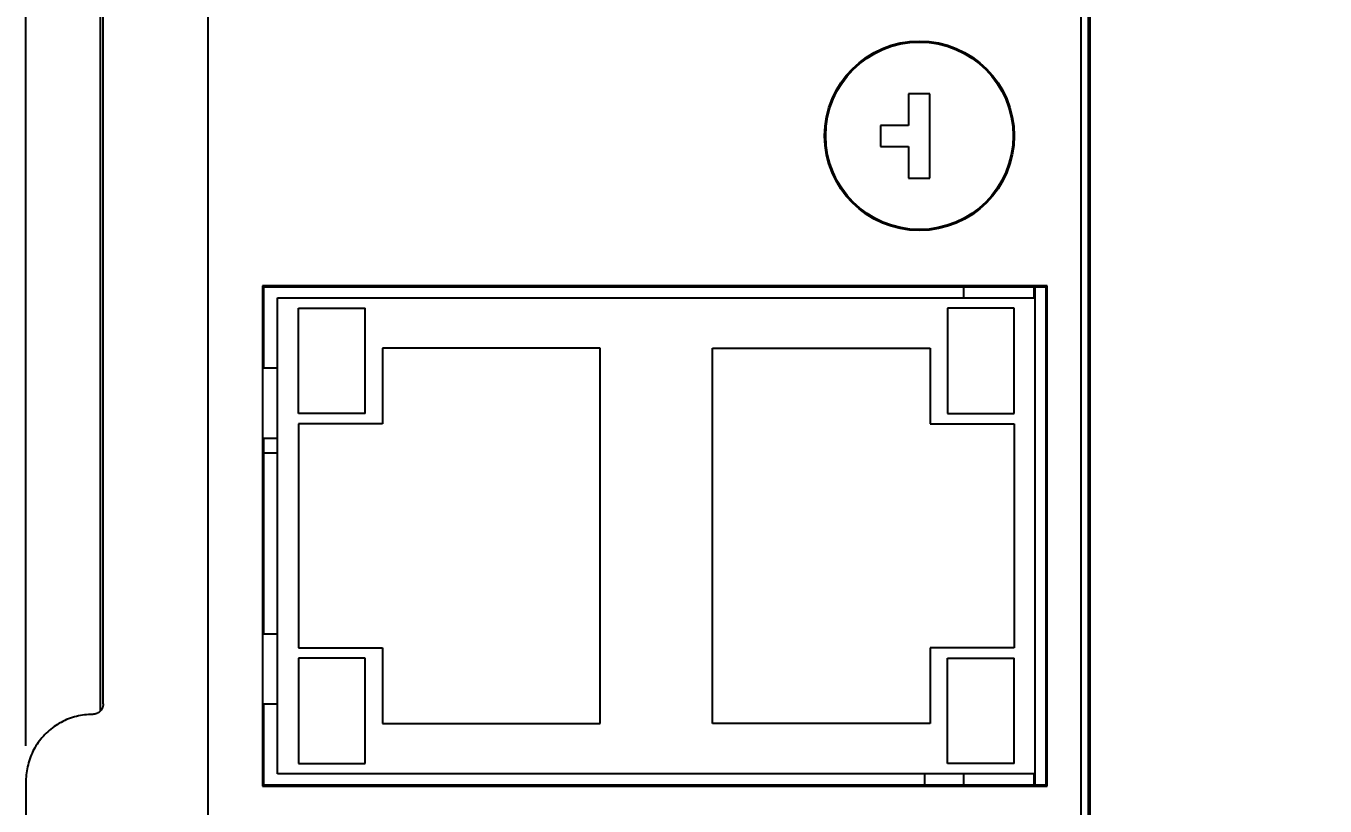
# Model space of a CAD drawing. Extents: x 0 to 34, y -0.3 to 21.7.
# Drawn here: x 17.281 to 19.595, y 14.518 to 15.908 of the extents above; entities that cross this region are included whole.
import ezdxf
from ezdxf.enums import TextEntityAlignment as Align

# ---------------------------------------------------------------- set-up
doc = ezdxf.new("R2010")
doc.units = 0
doc.header["$LTSCALE"] = 1.87
doc.layers.get('0').update_dxf_attribs({"linetype": 'CONTINUOUS'})
doc.dimstyles.get("Standard").update_dxf_attribs({"dimtxt": 2.5, "dimasz": 2.5, "dimexe": 1.25, "dimexo": 0.625, "dimtad": 1, "dimcen": 2.5, "dimazin": 3, "dimtfac": 1, "dimtmove": 0, "dimatfit": 3})

# ---------------------------------------------------------------- blocks, each defined once
blk = doc.blocks.new('*D7')
at = {"color": 2, "linetype": 'CONTINUOUS'}
for p, q in [((17.2809, 14.6246), (17.2809, 20.2482)), ((21.5097, 17.2062), (21.5097, 20.2482)), ((17.2809, 20.1232), (18.4825, 20.1232)), ((21.5097, 20.1232), (20.3065, 20.1232))]:
    blk.add_line(p, q, dxfattribs=at)
for points in [[(17.4684, 20.1544), (17.2809, 20.1232), (17.4684, 20.0919), (17.4684, 20.1544)], [(21.3222, 20.0919), (21.5097, 20.1232), (21.3222, 20.1544), (21.3222, 20.0919)]]:
    blk.add_lwpolyline(points, dxfattribs=at)
for s, p, p2 in [('OW', (19.2665, 20.0432), (19.5225, 20.0432)), ('OVERALL WIDTH', (18.5625, 19.8032), (20.2265, 19.8032))]:
    blk.add_text(s, height=0.16, dxfattribs=at).set_placement(p, p2, align=Align.FIT)
blk = doc.blocks.new('*D8')
at = {"color": 2, "linetype": 'CONTINUOUS'}
for p, q in [((17.2809, 14.6246), (17.2809, 18.462)), ((19.7822, 17.2385), (19.7822, 18.462)), ((17.2809, 18.337), (18.095, 18.337)), ((19.7822, 18.337), (19.023, 18.337))]:
    blk.add_line(p, q, dxfattribs=at)
for points in [[(17.4684, 18.3682), (17.2809, 18.337), (17.4684, 18.3057), (17.4684, 18.3682)], [(19.5947, 18.3057), (19.7822, 18.337), (19.5947, 18.3682), (19.5947, 18.3057)]]:
    blk.add_lwpolyline(points, dxfattribs=at)
for s, p, p2 in [('2.00', (18.175, 18.257), (18.687, 18.257)), ('[', (18.175, 18.017), (18.303, 18.017)), ('50,8', (18.303, 18.017), (18.815, 18.017)), (']', (18.815, 18.017), (18.943, 18.017))]:
    blk.add_text(s, height=0.16, dxfattribs=at).set_placement(p, p2, align=Align.FIT)

msp = doc.modelspace()

# ---------------------------------------------------------------- linework, layer by layer
at = {"color": 7, "linetype": 'CONTINUOUS'}
for p, q in [((17.4135, 14.687), (17.4135, 16.987)), ((17.4184, 14.6996), (17.4184, 17.0056)), ((19.1728, 16.624), (19.1728, 11.3687)), ((19.176, 16.6273), (19.176, 11.3654)), ((17.6048, 16.5557), (17.6048, 14.482)), ((19.1598, 16.5557), (19.1598, 11.4382)), ((18.8531, 15.7866), (18.8531, 15.7303)), ((18.8906, 15.7866), (18.8531, 15.7866)), ((18.8906, 15.6366), (18.8906, 15.7866)), ((18.8031, 15.7303), (18.8031, 15.6928)), ((18.8531, 15.7303), (18.8031, 15.7303)), ((18.8031, 15.6928), (18.8531, 15.6928)), ((18.8531, 15.6928), (18.8531, 15.6366)), ((18.8531, 15.6366), (18.8906, 15.6366)), ((17.7023, 15.4445), (17.7023, 14.5532)), ((17.7023, 15.4445), (17.704, 15.4427)), ((19.0998, 15.4445), (17.7023, 15.4445)), ((17.704, 15.4427), (17.704, 15.2984)), ((17.704, 15.4427), (19.098, 15.4427)), ((18.951, 15.4427), (18.951, 15.4234)), ((19.0766, 15.4234), (19.0766, 15.4427)), ((19.0787, 14.555), (19.0787, 15.4427)), ((19.0998, 15.4445), (19.098, 15.4427)), ((19.098, 14.555), (19.098, 15.4427)), ((19.0998, 14.5532), (19.0998, 15.4445)), ((17.7287, 14.5747), (17.7287, 15.4234)), ((17.7287, 15.4234), (19.0787, 15.4234)), ((17.7662, 15.2172), (17.7662, 15.4047)), ((17.7662, 15.4047), (17.8849, 15.4047)), ((17.8849, 15.2172), (17.8849, 15.4047)), ((18.9224, 15.4047), (18.9224, 15.2172)), ((19.0412, 15.4047), (18.9224, 15.4047)), ((19.0412, 15.2172), (19.0412, 15.4047)), ((17.9162, 15.3334), (17.9162, 15.1984)), ((18.3037, 15.3334), (17.9162, 15.3334)), ((18.3037, 14.6647), (18.3037, 15.3334)), ((18.5037, 14.6647), (18.5037, 15.3334)), ((18.5037, 15.3334), (18.8912, 15.3334)), ((18.8912, 15.3334), (18.8912, 15.1984)), ((17.704, 15.2984), (17.7287, 15.2984)), ((17.8849, 15.2172), (17.7662, 15.2172)), ((18.9224, 15.2172), (19.0412, 15.2172)), ((17.7662, 15.1984), (17.7662, 14.7997)), ((17.9162, 15.1984), (17.7662, 15.1984)), ((18.8912, 15.1984), (19.0412, 15.1984)), ((19.0412, 15.1984), (19.0412, 14.7997)), ((17.704, 15.1734), (17.704, 14.8247)), ((17.704, 15.1734), (17.7287, 15.1734)), ((17.7287, 15.1467), (17.704, 15.1467)), ((17.704, 14.8247), (17.7287, 14.8247)), ((17.7662, 14.7997), (17.9162, 14.7997)), ((17.9162, 14.7997), (17.9162, 14.6647)), ((18.8912, 14.7997), (18.8912, 14.6647)), ((19.0412, 14.7997), (18.8912, 14.7997)), ((17.7662, 14.7809), (17.7662, 14.5934)), ((17.8849, 14.7809), (17.7662, 14.7809)), ((17.8849, 14.5934), (17.8849, 14.7809)), ((18.9224, 14.5934), (18.9224, 14.7809)), ((18.9224, 14.7809), (19.0412, 14.7809)), ((19.0412, 14.5934), (19.0412, 14.7809)), ((17.704, 14.6997), (17.704, 14.555)), ((17.704, 14.6997), (17.7287, 14.6997)), ((17.9162, 14.6647), (18.3037, 14.6647)), ((18.8912, 14.6647), (18.5037, 14.6647)), ((17.7662, 14.5934), (17.8849, 14.5934)), ((19.0412, 14.5934), (18.9224, 14.5934)), ((17.2809, 14.5621), (17.2809, 11.6755)), ((17.7023, 14.5532), (17.704, 14.555)), ((19.098, 14.555), (17.704, 14.555)), ((19.0787, 14.5747), (17.7287, 14.5747)), ((18.8814, 14.5747), (18.8814, 14.555)), ((18.951, 14.5747), (18.951, 14.555)), ((19.0766, 14.555), (19.0766, 14.5747)), ((19.0998, 14.5532), (19.098, 14.555)), ((17.7023, 14.5532), (19.0998, 14.5532))]:
    msp.add_line(p, q, dxfattribs=at)
for points in [[(17.4184, 14.6996), (17.4184, 14.6987), (17.4183, 14.6978), (17.4182, 14.6969), (17.418, 14.6961), (17.4178, 14.6952), (17.4176, 14.6943), (17.4173, 14.6935), (17.417, 14.6926), (17.4167, 14.6918), (17.4163, 14.691), (17.4159, 14.6902), (17.4154, 14.6895), (17.4149, 14.6887), (17.4144, 14.688), (17.4138, 14.6873), (17.4132, 14.6867), (17.4126, 14.686), (17.4119, 14.6854), (17.4112, 14.6849), (17.4105, 14.6843), (17.4098, 14.6838), (17.409, 14.6834), (17.4082, 14.683), (17.4074, 14.6826), (17.4066, 14.6822), (17.4058, 14.6819), (17.4049, 14.6816), (17.404, 14.6814), (17.4032, 14.6812), (17.4023, 14.6811), (17.4014, 14.681), (17.4005, 14.6809), (17.3996, 14.6809)], [(17.3996, 14.6809), (17.396, 14.6808), (17.3923, 14.6806), (17.3887, 14.6804), (17.385, 14.68), (17.3814, 14.6795), (17.3778, 14.6788), (17.3742, 14.6781), (17.3707, 14.6773), (17.3671, 14.6763), (17.3636, 14.6753), (17.3602, 14.6741), (17.3567, 14.6729), (17.3533, 14.6715), (17.35, 14.67), (17.3467, 14.6684), (17.3434, 14.6667), (17.3402, 14.665), (17.3371, 14.6631), (17.334, 14.6611), (17.331, 14.6591), (17.3281, 14.6569), (17.3252, 14.6546), (17.3224, 14.6523), (17.3196, 14.6499), (17.317, 14.6474), (17.3144, 14.6448), (17.3119, 14.6421), (17.3094, 14.6394), (17.3071, 14.6366), (17.3049, 14.6337), (17.3027, 14.6307), (17.3006, 14.6277), (17.2987, 14.6246), (17.2968, 14.6215), (17.295, 14.6183), (17.2933, 14.6151), (17.2917, 14.6118), (17.2903, 14.6084), (17.2889, 14.605), (17.2876, 14.6016), (17.2865, 14.5981), (17.2854, 14.5946), (17.2845, 14.5911), (17.2836, 14.5875), (17.2829, 14.584), (17.2823, 14.5804), (17.2818, 14.5767), (17.2814, 14.5731), (17.2811, 14.5695), (17.2809, 14.5658), (17.2809, 14.5621)]]:
    msp.add_lwpolyline(points, dxfattribs=at)
for radius in [0.1688, 0.167]:
    msp.add_circle((18.8723, 15.712), radius, dxfattribs=at)

# ---------------------------------------------------------------- dimensions: what is measured, and where the dimension line sits
at = {"color": 2, "linetype": 'CONTINUOUS'}
for base, p2, picture, middle in [((21.5097, 20.1232), (21.5097, 17.2062), '*D7', (19.3945, 20.0032)), ((19.7822, 18.337), (19.7822, 17.2385), '*D8', (18.559, 18.217))]:
    dim = msp.add_linear_dim(base=base, p1=(17.2809, 14.6246), p2=p2, dimstyle='Standard', dxfattribs=at)
    dim.commit()
    dim.dimension.update_dxf_attribs({"geometry": picture, "text_midpoint": middle, "dimtype": 128})

doc.saveas('drawing.dxf')
